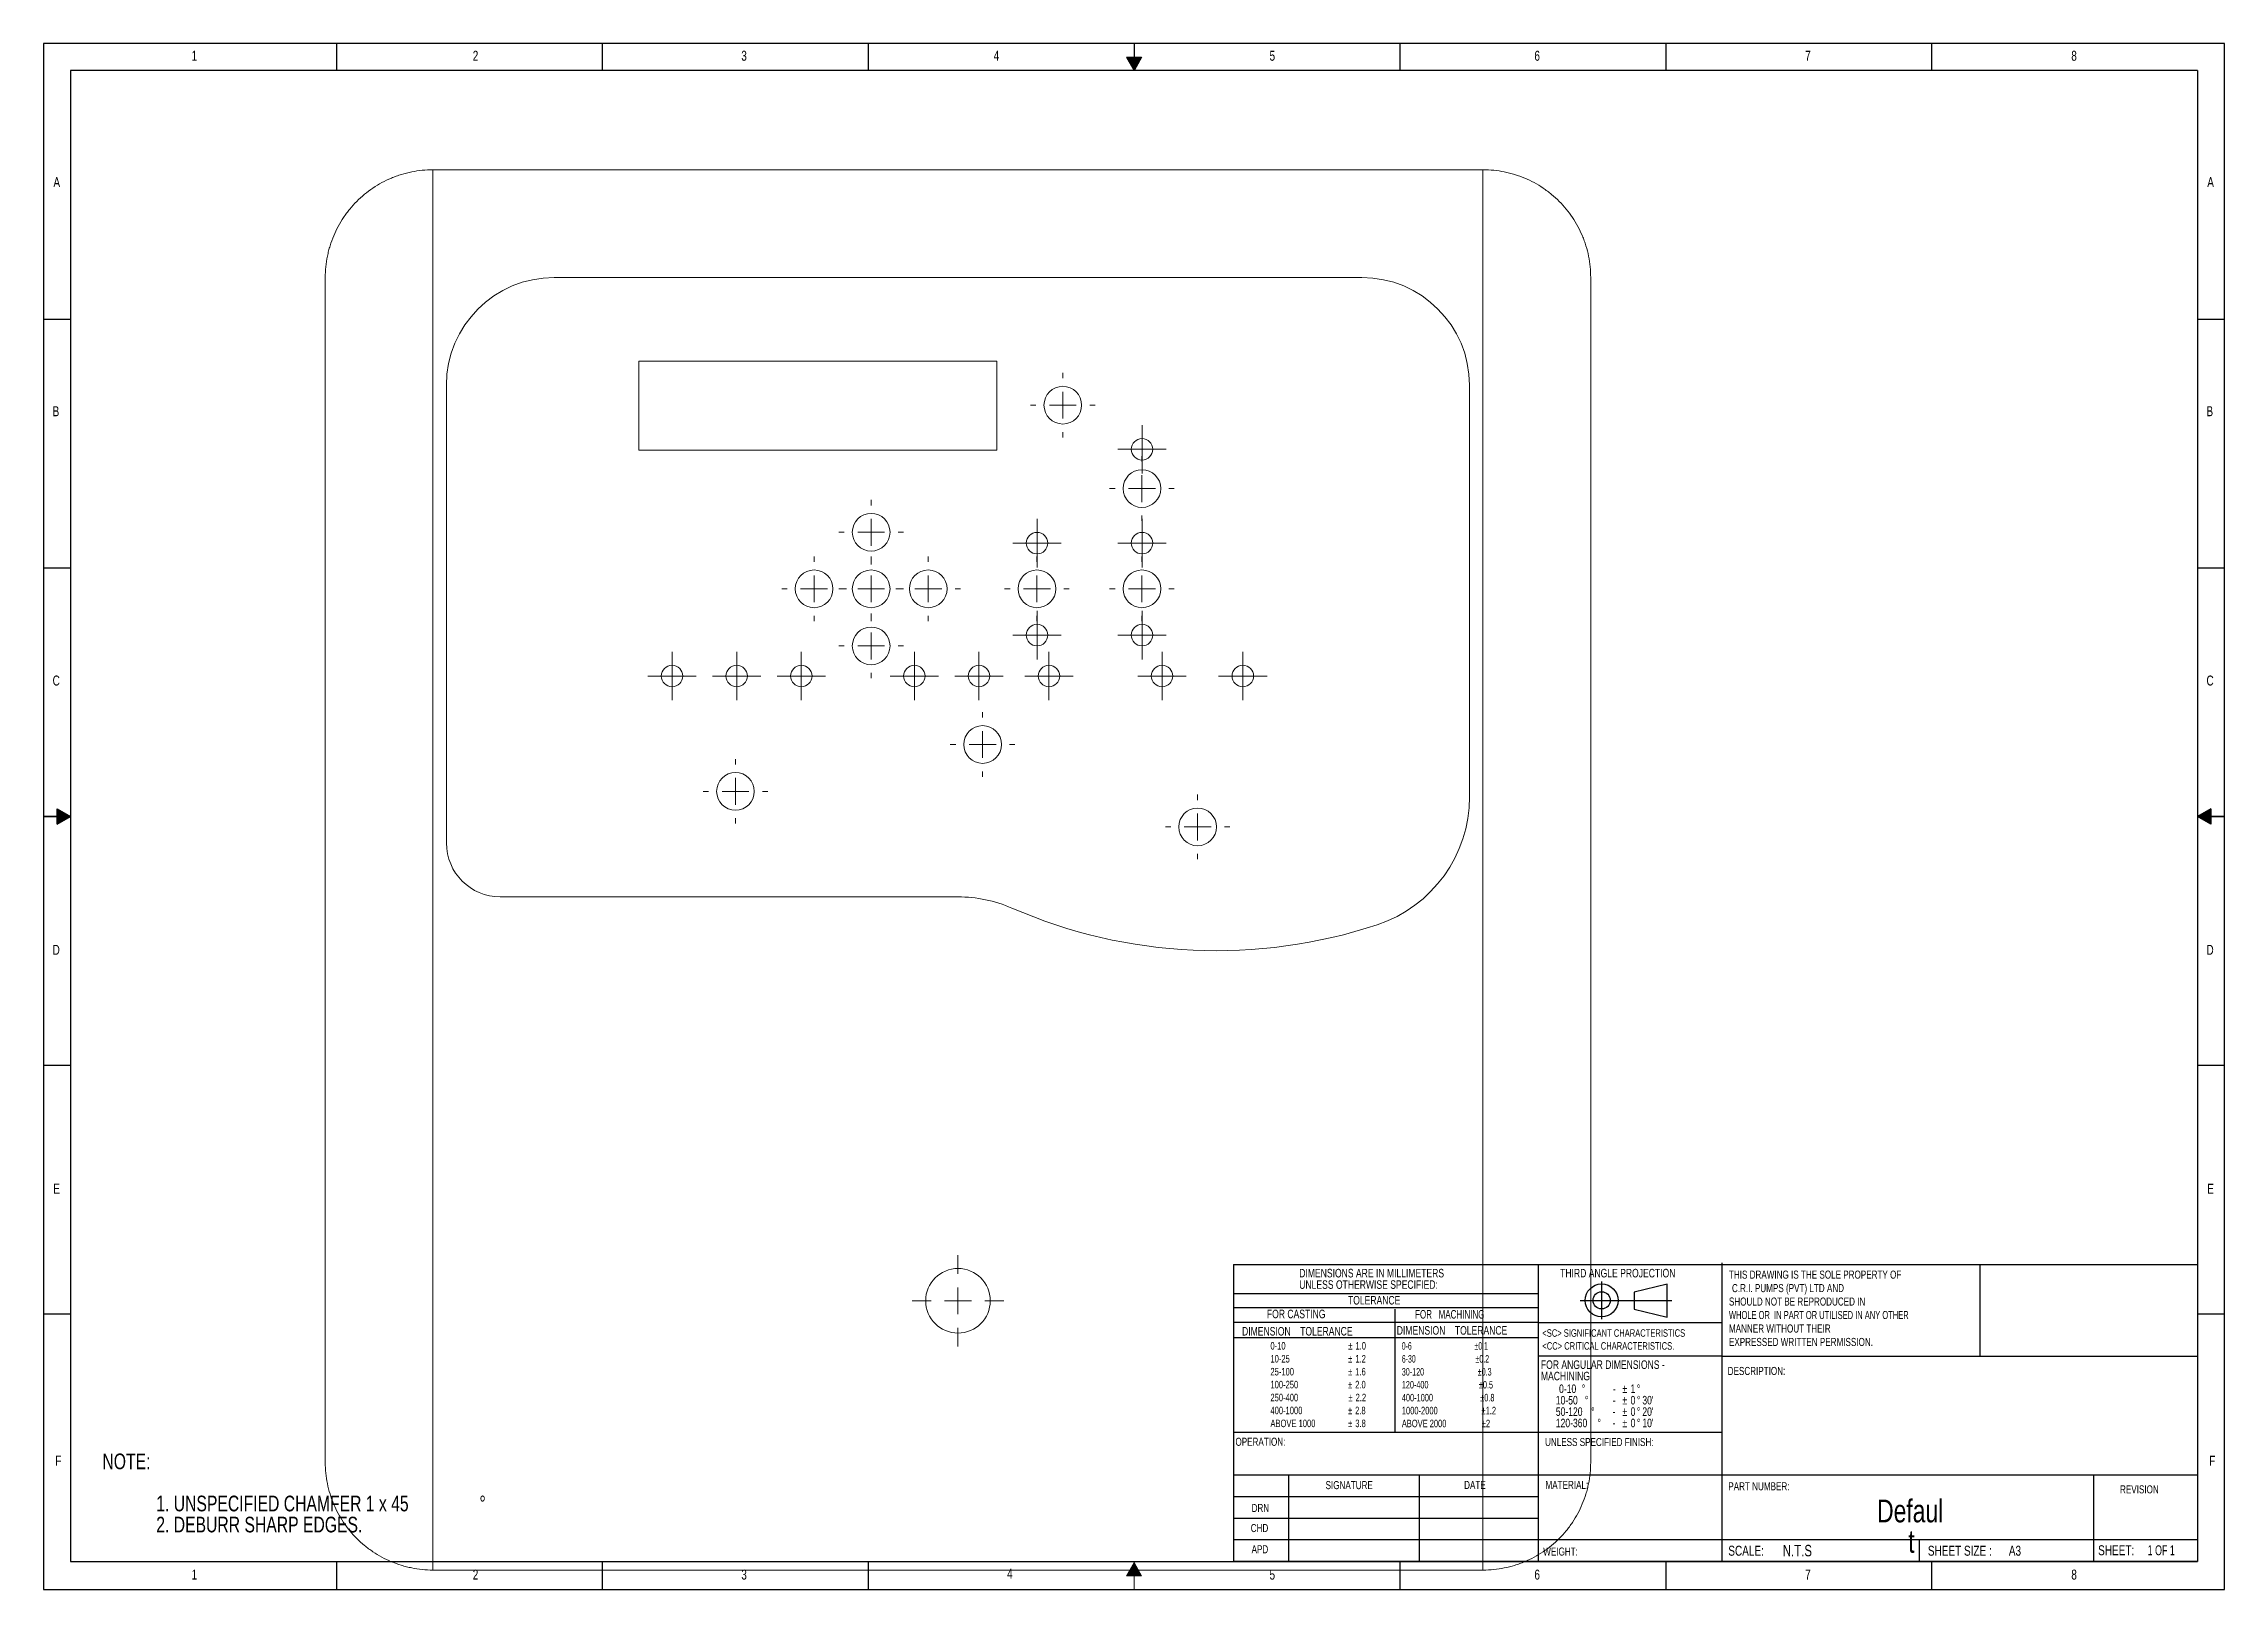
# Model space of a CAD drawing. Header units: millimetres. Extents: x 10 to 415, y 5 to 292.
import ezdxf

# ---------------------------------------------------------------- set-up
doc = ezdxf.new("R2010")
doc.units = ezdxf.units.MM
doc.layers.add('FORMAT', color=7, linetype='Continuous')
doc.styles.add('SLDTEXTSTYLE0', font='TXT', dxfattribs={"width": 0.75})
doc.styles.add('SLDTEXTSTYLE1', font='TXT', dxfattribs={"width": 0.666667})
doc.styles.add('SLDTEXTSTYLE10', font='TXT', dxfattribs={"width": 0.7})
doc.styles.add('SLDTEXTSTYLE2', font='TXT', dxfattribs={"width": 0.54375})
doc.styles.add('SLDTEXTSTYLE3', font='TXT', dxfattribs={"width": 0.551282})
doc.styles.add('SLDTEXTSTYLE4', font='TXT', dxfattribs={"width": 0.567568})
doc.styles.add('SLDTEXTSTYLE5', font='TXT', dxfattribs={"width": 0.576389})
doc.styles.add('SLDTEXTSTYLE6', font='TXT', dxfattribs={"width": 0.585714})
doc.styles.add('SLDTEXTSTYLE7', font='TXT', dxfattribs={"width": 0.595588})
doc.styles.add('SLDTEXTSTYLE8', font='TXT', dxfattribs={"width": 0.594828})
doc.styles.add('SLDTEXTSTYLE9', font='TXT', dxfattribs={"width": 0.696429})

# ---------------------------------------------------------------- blocks, each defined once
blk = doc.blocks.new('SW_NOTE_0')
at = {"layer": 'FORMAT', "color": 0, "char_height": 2.91, "attachment_point": 1, "style": 'SLDTEXTSTYLE0'}
for s, insert in [('NOTE:', (0, 3.75)), ('1. UNSPECIFIED CHAMFER 1 x 45', (10, -4.07)), ('%%d', (70.02, -4.07)), ('2. DEBURR SHARP EDGES.', (10, -7.98))]:
    blk.add_mtext(s, dxfattribs=dict(at, insert=insert))
blk = doc.blocks.new('CHAMFER')
at = {"layer": 'FORMAT', "color": 7}
blk.add_blockref('SW_NOTE_0', (0, 15.23), dxfattribs=at)
blk = doc.blocks.new('SW_NOTE_1')
at = {"layer": 'FORMAT', "color": 0, "attachment_point": 2, "style": 'SLDTEXTSTYLE0'}
for s, insert, char_height in [('Defaul', (8.6, 5.46), 4.233), ('t', (8.82, -0.19), 4.23)]:
    blk.add_mtext(s, dxfattribs=dict(at, insert=insert, char_height=char_height))
blk = doc.blocks.new('SW_NOTE_2')
at = {"layer": 'FORMAT', "color": 0, "char_height": 1.4, "attachment_point": 1, "style": 'SLDTEXTSTYLE0'}
for s, insert in [('<SC> SIGNIFICANT CHARACTERISTICS', (0, 1.8)), ('<CC> CRITICAL CHARACTERISTICS.', (0, -0.6))]:
    blk.add_mtext(s, dxfattribs=dict(at, insert=insert))
blk = doc.blocks.new('SW_NOTE_3')
at = {"layer": 'FORMAT', "color": 0, "char_height": 1.5875, "attachment_point": 1, "style": 'SLDTEXTSTYLE0'}
for s, insert in [('DIMENSIONS ARE IN MILLIMETERS', (0, 2.05)), ('UNLESS OTHERWISE SPECIFIED:', (0, -0.07))]:
    blk.add_mtext(s, dxfattribs=dict(at, insert=insert))
blk = doc.blocks.new('SW_NOTE_4')
at = {"layer": 'FORMAT', "color": 0, "char_height": 1.4, "attachment_point": 1}
for s, insert, style in [('0-6                                 ±0.1', (0, 1.8), 'SLDTEXTSTYLE2'), ('30-120                           ±0.3', (0, -3), 'SLDTEXTSTYLE4'), ('6-30                               ±0.2', (0, -0.6), 'SLDTEXTSTYLE3'), ('400-1000                       ±0.8', (0, -7.8), 'SLDTEXTSTYLE6'), ('120-400                         ±0.5', (0, -5.4), 'SLDTEXTSTYLE5'), ('1000-2000                     ±1.2', (0, -10.2), 'SLDTEXTSTYLE7'), ('ABOVE 2000                 ±2', (0, -12.6), 'SLDTEXTSTYLE8')]:
    blk.add_mtext(s, dxfattribs=dict(at, insert=insert, style=style))
blk = doc.blocks.new('SW_NOTE_5')
at = {"layer": 'FORMAT', "color": 0, "char_height": 1.4, "attachment_point": 1, "style": 'SLDTEXTSTYLE0'}
for s, insert in [('0-10', (0, 1.8)), ('%%p', (14.45, 1.8)), ('1.0', (15.79, 1.8)), ('25-100', (0, -3)), ('10-25', (0, -0.6)), ('%%p', (14.42, -3)), ('%%p', (14.43, -0.6)), ('1.6', (15.75, -3)), ('1.2', (15.77, -0.6)), ('250-400', (0, -7.8)), ('100-250', (0, -5.4)), ('%%p', (14.4, -5.4)), ('%%p', (14.48, -7.8)), ('2.0', (15.74, -5.4)), ('2.2', (15.81, -7.8)), ('400-1000', (0, -10.2)), ('%%p', (14.4, -10.2)), ('2.8', (15.73, -10.2)), ('ABOVE 1000', (0, -12.6)), ('%%p', (14.42, -12.6)), ('3.8', (15.75, -12.6))]:
    blk.add_mtext(s, dxfattribs=dict(at, insert=insert))
blk = doc.blocks.new('SW_NOTE_6')
at = {"layer": 'FORMAT', "color": 0, "char_height": 1.5, "attachment_point": 1}
for s, insert, style in [('THIS DRAWING IS THE SOLE PROPERTY OF', (0, 1.93), 'SLDTEXTSTYLE0'), ('SHOULD NOT BE REPRODUCED IN', (0, -3.07), 'SLDTEXTSTYLE0'), ('C.R.I. PUMPS (PVT) LTD AND', (0.56, -0.57), 'SLDTEXTSTYLE0'), ('WHOLE OR  IN PART OR UTILISED IN ANY OTHER', (0, -5.57), 'SLDTEXTSTYLE9'), ('MANNER WITHOUT THEIR', (0, -8.07), 'SLDTEXTSTYLE0'), ('EXPRESSED WRITTEN PERMISSION.', (0, -10.57), 'SLDTEXTSTYLE0')]:
    blk.add_mtext(s, dxfattribs=dict(at, insert=insert, style=style))
blk = doc.blocks.new('SW_NOTE_7')
at = {"layer": 'FORMAT', "color": 0, "attachment_point": 1, "style": 'SLDTEXTSTYLE0'}
for s, insert, char_height in [('0-10', (0.6, 2.05), 1.587), ('%%d', (4.81, 2.05), 1.587), ('-', (10.58, 2.05), 1.59), ('%%p', (12.37, 2.05), 1.587), ('1', (13.88, 2.05), 1.59), ('%%d', (15.05, 2.05), 1.587), ('50-120', (0, -2.19), 1.587), ('10-50', (0, -0.07), 1.587), ('%%d', (5.39, -0.07), 1.587), ('%%d', (6.57, -2.19), 1.587), ('-', (10.55, -2.19), 1.59), ('-', (10.57, -0.07), 1.59), ('%%p', (12.37, -0.07), 1.587), ('%%p', (12.37, -2.19), 1.587), ('0', (13.88, -0.07), 1.59), ('0', (13.89, -2.19), 1.59), ('%%d', (15.06, -0.07), 1.587), ('%%d', (15.06, -2.19), 1.587), ("30'", (16.07, -0.07), 1.587), ("20'", (16.07, -2.19), 1.587), ('120-360', (0, -4.3), 1.587), ('%%d', (7.74, -4.3), 1.587), ('-', (10.54, -4.3), 1.59), ('%%p', (12.38, -4.3), 1.587), ('0', (13.89, -4.3), 1.59), ('%%d', (15.06, -4.3), 1.587), ("10'", (16.07, -4.3), 1.587)]:
    blk.add_mtext(s, dxfattribs=dict(at, insert=insert, char_height=char_height))
blk = doc.blocks.new('SW_NOTE_8')
at = {"layer": 'FORMAT', "color": 0, "attachment_point": 1, "style": 'SLDTEXTSTYLE0'}
for s, insert, char_height in [('FOR ANGULAR DIMENSIONS -', (0, 2.05), 1.5875), ('MACHINING', (0, -0.07), 1.587)]:
    blk.add_mtext(s, dxfattribs=dict(at, insert=insert, char_height=char_height))
blk = doc.blocks.new('SW_CENTERMARKSYMBOL_0')
at = {"color": 0, "linetype": 'Continuous', "lineweight": 0}
for p, q in [((0, 5), (0, 6)), ((-5, 0), (-6, 0)), ((0, 0), (-2.5, 0)), ((0, 0), (0, 2.5)), ((0, 0), (0, -2.5)), ((0, 0), (2.5, 0)), ((5, 0), (6, 0)), ((0, -5), (0, -6))]:
    blk.add_line(p, q, dxfattribs=at)
blk = doc.blocks.new('SW_CENTERMARKSYMBOL_1')
at = {"color": 0, "linetype": 'Continuous', "lineweight": 0}
for p, q in [((0, 5), (0, 6)), ((-5, 0), (-6, 0)), ((0, 0), (-2.5, 0)), ((0, 0), (0, 2.5)), ((0, 0), (0, -2.5)), ((0, 0), (2.5, 0)), ((5, 0), (6, 0)), ((0, -5), (0, -6))]:
    blk.add_line(p, q, dxfattribs=at)
blk = doc.blocks.new('SW_CENTERMARKSYMBOL_2')
at = {"color": 0, "linetype": 'Continuous', "lineweight": 0}
for p, q in [((0, 5), (0, 6)), ((-5, 0), (-6, 0)), ((0, 0), (-2.5, 0)), ((0, 0), (0, 2.5)), ((0, 0), (0, -2.5)), ((0, 0), (2.5, 0)), ((5, 0), (6, 0)), ((0, -5), (0, -6))]:
    blk.add_line(p, q, dxfattribs=at)
blk = doc.blocks.new('SW_CENTERMARKSYMBOL_3')
at = {"color": 0, "linetype": 'Continuous', "lineweight": 0}
for p, q in [((0, 5), (0, 6)), ((-5, 0), (-6, 0)), ((0, 0), (-2.5, 0)), ((0, 0), (0, 2.5)), ((0, 0), (0, -2.5)), ((0, 0), (2.5, 0)), ((5, 0), (6, 0)), ((0, -5), (0, -6))]:
    blk.add_line(p, q, dxfattribs=at)
blk = doc.blocks.new('SW_CENTERMARKSYMBOL_4')
at = {"color": 0, "linetype": 'Continuous', "lineweight": 0}
for p, q in [((0, 5), (0, 6)), ((-5, 0), (-6, 0)), ((0, 0), (-2.5, 0)), ((0, 0), (0, 2.5)), ((0, 0), (0, -2.5)), ((0, 0), (2.5, 0)), ((5, 0), (6, 0)), ((0, -5), (0, -6))]:
    blk.add_line(p, q, dxfattribs=at)
blk = doc.blocks.new('SW_CENTERMARKSYMBOL_5')
at = {"color": 0, "linetype": 'Continuous', "lineweight": 0}
for p, q in [((0, 5), (0, 6)), ((-5, 0), (-6, 0)), ((0, 0), (-2.5, 0)), ((0, 0), (0, 2.5)), ((0, 0), (0, -2.5)), ((0, 0), (2.5, 0)), ((5, 0), (6, 0)), ((0, -5), (0, -6))]:
    blk.add_line(p, q, dxfattribs=at)
blk = doc.blocks.new('SW_CENTERMARKSYMBOL_6')
at = {"color": 0, "linetype": 'Continuous', "lineweight": 0}
for p, q in [((0, 5), (0, 6)), ((-5, 0), (-6, 0)), ((0, 0), (-2.5, 0)), ((0, 0), (0, 2.5)), ((0, 0), (0, -2.5)), ((0, 0), (2.5, 0)), ((5, 0), (6, 0)), ((0, -5), (0, -6))]:
    blk.add_line(p, q, dxfattribs=at)
blk = doc.blocks.new('SW_CENTERMARKSYMBOL_7')
at = {"color": 0, "linetype": 'Continuous', "lineweight": 0}
for p, q in [((0, 5), (0, 6)), ((-5, 0), (-6, 0)), ((0, 0), (-2.5, 0)), ((0, 0), (0, 2.5)), ((0, 0), (0, -2.5)), ((0, 0), (2.5, 0)), ((5, 0), (6, 0)), ((0, -5), (0, -6))]:
    blk.add_line(p, q, dxfattribs=at)
blk = doc.blocks.new('SW_CENTERMARKSYMBOL_8')
at = {"color": 0, "linetype": 'Continuous', "lineweight": 0}
for p, q in [((0, 5), (0, 6)), ((-5, 0), (-6, 0)), ((0, 0), (-2.5, 0)), ((0, 0), (0, 2.5)), ((0, 0), (0, -2.5)), ((0, 0), (2.5, 0)), ((5, 0), (6, 0)), ((0, -5), (0, -6))]:
    blk.add_line(p, q, dxfattribs=at)
blk = doc.blocks.new('SW_CENTERMARKSYMBOL_9')
at = {"color": 0, "linetype": 'Continuous', "lineweight": 0}
for p, q in [((0, 5), (0, 6)), ((-5, 0), (-6, 0)), ((0, 0), (-2.5, 0)), ((0, 0), (0, 2.5)), ((0, 0), (0, -2.5)), ((0, 0), (2.5, 0)), ((5, 0), (6, 0)), ((0, -5), (0, -6))]:
    blk.add_line(p, q, dxfattribs=at)
blk = doc.blocks.new('SW_CENTERMARKSYMBOL_10')
at = {"color": 0, "linetype": 'Continuous', "lineweight": 0}
for p, q in [((0, 5), (0, 6)), ((-5, 0), (-6, 0)), ((0, 0), (-2.5, 0)), ((0, 0), (0, 2.5)), ((0, 0), (0, -2.5)), ((0, 0), (2.5, 0)), ((5, 0), (6, 0)), ((0, -5), (0, -6))]:
    blk.add_line(p, q, dxfattribs=at)
blk = doc.blocks.new('SW_CENTERMARKSYMBOL_11')
at = {"color": 0, "linetype": 'Continuous', "lineweight": 0}
for p, q in [((0, 5), (0, 6)), ((-5, 0), (-6, 0)), ((0, 0), (-2.5, 0)), ((0, 0), (0, 2.5)), ((0, 0), (0, -2.5)), ((0, 0), (2.5, 0)), ((5, 0), (6, 0)), ((0, -5), (0, -6))]:
    blk.add_line(p, q, dxfattribs=at)
blk = doc.blocks.new('SW_CENTERMARKSYMBOL_12')
at = {"color": 0, "linetype": 'Continuous', "lineweight": 0}
for p, q in [((0, 2.5), (0, 4.5)), ((-2.5, 0), (-4.5, 0)), ((0, 0), (-2.5, 0)), ((0, 0), (0, 2.5)), ((0, 0), (0, -2.5)), ((0, 0), (2.5, 0)), ((2.5, 0), (4.5, 0)), ((0, -2.5), (0, -4.5))]:
    blk.add_line(p, q, dxfattribs=at)
blk = doc.blocks.new('SW_CENTERMARKSYMBOL_13')
at = {"color": 0, "linetype": 'Continuous', "lineweight": 0}
for p, q in [((0, 2.5), (0, 4.5)), ((-2.5, 0), (-4.5, 0)), ((0, 0), (-2.5, 0)), ((0, 0), (0, 2.5)), ((0, 0), (0, -2.5)), ((0, 0), (2.5, 0)), ((2.5, 0), (4.5, 0)), ((0, -2.5), (0, -4.5))]:
    blk.add_line(p, q, dxfattribs=at)
blk = doc.blocks.new('SW_CENTERMARKSYMBOL_14')
at = {"color": 0, "linetype": 'Continuous', "lineweight": 0}
for p, q in [((0, 2.5), (0, 4.5)), ((-2.5, 0), (-4.5, 0)), ((0, 0), (-2.5, 0)), ((0, 0), (0, 2.5)), ((0, 0), (0, -2.5)), ((0, 0), (2.5, 0)), ((2.5, 0), (4.5, 0)), ((0, -2.5), (0, -4.5))]:
    blk.add_line(p, q, dxfattribs=at)
blk = doc.blocks.new('SW_CENTERMARKSYMBOL_15')
at = {"color": 0, "linetype": 'Continuous', "lineweight": 0}
for p, q in [((0, 2.5), (0, 4.5)), ((-2.5, 0), (-4.5, 0)), ((0, 0), (-2.5, 0)), ((0, 0), (0, 2.5)), ((0, 0), (0, -2.5)), ((0, 0), (2.5, 0)), ((2.5, 0), (4.5, 0)), ((0, -2.5), (0, -4.5))]:
    blk.add_line(p, q, dxfattribs=at)
blk = doc.blocks.new('SW_CENTERMARKSYMBOL_16')
at = {"color": 0, "linetype": 'Continuous', "lineweight": 0}
for p, q in [((0, 2.5), (0, 4.5)), ((-2.5, 0), (-4.5, 0)), ((0, 0), (-2.5, 0)), ((0, 0), (0, 2.5)), ((0, 0), (0, -2.5)), ((0, 0), (2.5, 0)), ((2.5, 0), (4.5, 0)), ((0, -2.5), (0, -4.5))]:
    blk.add_line(p, q, dxfattribs=at)
blk = doc.blocks.new('SW_CENTERMARKSYMBOL_17')
at = {"color": 0, "linetype": 'Continuous', "lineweight": 0}
for p, q in [((0, 2.5), (0, 4.5)), ((-2.5, 0), (-4.5, 0)), ((0, 0), (-2.5, 0)), ((0, 0), (0, 2.5)), ((0, 0), (0, -2.5)), ((0, 0), (2.5, 0)), ((2.5, 0), (4.5, 0)), ((0, -2.5), (0, -4.5))]:
    blk.add_line(p, q, dxfattribs=at)
blk = doc.blocks.new('SW_CENTERMARKSYMBOL_18')
at = {"color": 0, "linetype": 'Continuous', "lineweight": 0}
for p, q in [((0, 2.5), (0, 4.5)), ((-2.5, 0), (-4.5, 0)), ((0, 0), (-2.5, 0)), ((0, 0), (0, 2.5)), ((0, 0), (0, -2.5)), ((0, 0), (2.5, 0)), ((2.5, 0), (4.5, 0)), ((0, -2.5), (0, -4.5))]:
    blk.add_line(p, q, dxfattribs=at)
blk = doc.blocks.new('SW_CENTERMARKSYMBOL_19')
at = {"color": 0, "linetype": 'Continuous', "lineweight": 0}
for p, q in [((0, 2.5), (0, 4.5)), ((-2.5, 0), (-4.5, 0)), ((0, 0), (-2.5, 0)), ((0, 0), (0, 2.5)), ((0, 0), (0, -2.5)), ((0, 0), (2.5, 0)), ((2.5, 0), (4.5, 0)), ((0, -2.5), (0, -4.5))]:
    blk.add_line(p, q, dxfattribs=at)
blk = doc.blocks.new('SW_CENTERMARKSYMBOL_20')
at = {"color": 0, "linetype": 'Continuous', "lineweight": 0}
for p, q in [((0, 2.5), (0, 4.5)), ((-2.5, 0), (-4.5, 0)), ((0, 0), (-2.5, 0)), ((0, 0), (0, 2.5)), ((0, 0), (0, -2.5)), ((0, 0), (2.5, 0)), ((2.5, 0), (4.5, 0)), ((0, -2.5), (0, -4.5))]:
    blk.add_line(p, q, dxfattribs=at)
blk = doc.blocks.new('SW_CENTERMARKSYMBOL_21')
at = {"color": 0, "linetype": 'Continuous', "lineweight": 0}
for p, q in [((0, 2.5), (0, 4.5)), ((-2.5, 0), (-4.5, 0)), ((0, 0), (-2.5, 0)), ((0, 0), (0, 2.5)), ((0, 0), (0, -2.5)), ((0, 0), (2.5, 0)), ((2.5, 0), (4.5, 0)), ((0, -2.5), (0, -4.5))]:
    blk.add_line(p, q, dxfattribs=at)
blk = doc.blocks.new('SW_CENTERMARKSYMBOL_22')
at = {"color": 0, "linetype": 'Continuous', "lineweight": 0}
for p, q in [((0, 2.5), (0, 4.5)), ((-2.5, 0), (-4.5, 0)), ((0, 0), (-2.5, 0)), ((0, 0), (0, 2.5)), ((0, 0), (0, -2.5)), ((0, 0), (2.5, 0)), ((2.5, 0), (4.5, 0)), ((0, -2.5), (0, -4.5))]:
    blk.add_line(p, q, dxfattribs=at)
blk = doc.blocks.new('SW_CENTERMARKSYMBOL_23')
at = {"color": 0, "linetype": 'Continuous', "lineweight": 0}
for p, q in [((0, 2.5), (0, 4.5)), ((-2.5, 0), (-4.5, 0)), ((0, 0), (-2.5, 0)), ((0, 0), (0, 2.5)), ((0, 0), (0, -2.5)), ((0, 0), (2.5, 0)), ((2.5, 0), (4.5, 0)), ((0, -2.5), (0, -4.5))]:
    blk.add_line(p, q, dxfattribs=at)
blk = doc.blocks.new('SW_CENTERMARKSYMBOL_24')
at = {"color": 0, "linetype": 'Continuous', "lineweight": 0}
for p, q in [((0, 2.5), (0, 4.5)), ((-2.5, 0), (-4.5, 0)), ((0, 0), (-2.5, 0)), ((0, 0), (0, 2.5)), ((0, 0), (0, -2.5)), ((0, 0), (2.5, 0)), ((2.5, 0), (4.5, 0)), ((0, -2.5), (0, -4.5))]:
    blk.add_line(p, q, dxfattribs=at)
blk = doc.blocks.new('SW_CENTERMARKSYMBOL_25')
at = {"color": 0, "linetype": 'Continuous', "lineweight": 0}
for p, q in [((0, 5), (0, 8.5)), ((-5, 0), (-8.5, 0)), ((0, 0), (-2.5, 0)), ((0, 0), (0, 2.5)), ((0, 0), (0, -2.5)), ((0, 0), (2.5, 0)), ((5, 0), (8.5, 0)), ((0, -5), (0, -8.5))]:
    blk.add_line(p, q, dxfattribs=at)

msp = doc.modelspace()

# ---------------------------------------------------------------- hatches: boundary and pattern name
at = {"layer": 'FORMAT'}
for points in [[(212.5, 289.51), (211.1, 289.51), (212.5, 287)], [(212.5, 287), (213.9, 289.51), (212.5, 289.51)], [(12.49, 149.9), (12.49, 148.5), (15, 148.5)], [(412.51, 148.5), (412.51, 149.9), (410, 148.5)], [(12.49, 148.5), (12.49, 147.1), (15, 148.5)], [(412.51, 147.1), (412.51, 148.5), (410, 148.5)], [(212.5, 10), (211.1, 7.49), (212.5, 7.49)], [(212.5, 10), (212.5, 7.49), (213.9, 7.49)]]:
    msp.add_hatch(color=256, dxfattribs=at).paths.add_polyline_path(points, flags=0)

# ---------------------------------------------------------------- linework, layer by layer
at = {"color": 7, "linetype": 'Continuous', "lineweight": 15}
for p, q in [((82.31, 8.58), (82.31, 268.58)), ((82.31, 268.58), (277.31, 268.58)), ((277.31, 8.58), (277.31, 268.58)), ((62.31, 28.58), (62.31, 248.58)), ((254.81, 248.58), (104.81, 248.58)), ((297.31, 28.58), (297.31, 248.58)), ((120.51, 216.54), (120.51, 233.04)), ((120.51, 233.04), (187.01, 233.04)), ((187.01, 233.04), (187.01, 216.54)), ((84.81, 228.58), (84.81, 143.58)), ((274.81, 152.13), (274.81, 228.58)), ((187.01, 216.54), (120.51, 216.54)), ((94.81, 133.58), (179.81, 133.58)), ((277.31, 8.58), (82.31, 8.58))]:
    msp.add_line(p, q, dxfattribs=at)
for centre, radius in [((199.28, 224.87), 3.5), ((213.99, 216.68), 2), ((213.98, 209.39), 3.5), ((163.69, 201.27), 3.5), ((194.49, 199.26), 2), ((213.99, 199.26), 2), ((153.09, 190.77), 3.5), ((163.69, 190.77), 3.5), ((174.29, 190.77), 3.5), ((194.48, 190.77), 3.5), ((213.98, 190.77), 3.5), ((163.69, 180.17), 3.5), ((194.49, 182.18), 2), ((213.99, 182.18), 2), ((126.71, 174.58), 2), ((138.71, 174.58), 2), ((150.71, 174.58), 2), ((171.71, 174.58), 2), ((183.71, 174.58), 2), ((196.71, 174.58), 2), ((217.71, 174.58), 2), ((232.71, 174.58), 2), ((184.39, 161.87), 3.5), ((138.49, 153.17), 3.5), ((224.32, 146.56), 3.5), ((179.81, 58.58), 6)]:
    msp.add_circle(centre, radius, dxfattribs=at)
for centre, radius, start, end in [((104.81, 228.58), 20, 90, 180), ((254.81, 228.58), 20, 0, 90), ((249.81, 152.13), 25, 288.3405, 0), ((94.81, 143.58), 10, 180, 270), ((179.81, 108.58), 25, 66.4356, 90), ((227.79, 218.58), 95, 246.4356, 288.3405)]:
    msp.add_arc(centre, radius, start, end, dxfattribs=at)
for points in [[(82.31, 268.58), (80.97, 268.58), (79.66, 268.45), (77.72, 268.06), (77.08, 267.9), (76.13, 267.61), (75.81, 267.5), (75.19, 267.28), (74.89, 267.16), (73.38, 266.52), (72.24, 265.91), (70.62, 264.82), (70.09, 264.43), (69.09, 263.61), (68.62, 263.17), (67.71, 262.26), (67.28, 261.79), (66.66, 261.04), (66.46, 260.79), (66.08, 260.27), (65.89, 260), (64.98, 258.65), (64.37, 257.51), (63.62, 255.72), (63.4, 255.1), (63.1, 254.16), (63.01, 253.84), (62.85, 253.19), (62.78, 252.87), (62.45, 251.25), (62.31, 249.93), (62.31, 248.58)], [(297.31, 248.58), (297.31, 249.93), (297.18, 251.24), (296.79, 253.18), (296.63, 253.82), (296.34, 254.77), (296.23, 255.08), (296.01, 255.7), (295.89, 256.01), (295.26, 257.51), (294.65, 258.65), (293.56, 260.27), (293.17, 260.79), (292.35, 261.79), (291.92, 262.26), (291.01, 263.17), (290.54, 263.61), (289.79, 264.22), (289.53, 264.42), (289.01, 264.81), (288.75, 265), (287.4, 265.91), (286.26, 266.52), (284.45, 267.28), (283.84, 267.5), (282.89, 267.79), (282.57, 267.89), (281.93, 268.05), (281.6, 268.12), (279.98, 268.45), (278.66, 268.58), (277.31, 268.58)], [(62.31, 28.58), (62.31, 27.24), (62.45, 25.93), (62.84, 23.99), (63, 23.35), (63.29, 22.4), (63.4, 22.09), (63.62, 21.47), (63.74, 21.16), (64.37, 19.66), (64.98, 18.52), (66.07, 16.9), (66.46, 16.38), (67.28, 15.38), (67.71, 14.91), (68.62, 14), (69.09, 13.56), (69.84, 12.95), (70.1, 12.75), (70.62, 12.36), (70.88, 12.17), (72.23, 11.26), (73.37, 10.65), (75.17, 9.89), (75.79, 9.67), (76.74, 9.38), (77.06, 9.28), (77.7, 9.12), (78.03, 9.05), (79.65, 8.72), (80.97, 8.58), (82.31, 8.58)], [(277.31, 8.58), (278.66, 8.58), (279.97, 8.72), (281.91, 9.11), (282.55, 9.27), (283.5, 9.56), (283.82, 9.67), (284.44, 9.89), (284.74, 10.01), (286.25, 10.65), (287.39, 11.26), (289.01, 12.35), (289.54, 12.74), (290.54, 13.56), (291.01, 14), (291.92, 14.91), (292.35, 15.38), (292.97, 16.13), (293.16, 16.38), (293.55, 16.9), (293.74, 17.17), (294.65, 18.52), (295.26, 19.66), (296.01, 21.45), (296.23, 22.07), (296.53, 23.01), (296.62, 23.33), (296.78, 23.98), (296.85, 24.3), (297.18, 25.92), (297.31, 27.24), (297.31, 28.58)]]:
    msp.add_open_spline(points, degree=3, knots=[0, 0, 0, 0, 0.125, 0.125, 0.1875, 0.1875, 0.21875, 0.21875, 0.25, 0.25, 0.375, 0.375, 0.4375, 0.4375, 0.5, 0.5, 0.5625, 0.5625, 0.59375, 0.59375, 0.625, 0.625, 0.75, 0.75, 0.8125, 0.8125, 0.84375, 0.84375, 0.875, 0.875, 1, 1, 1, 1], dxfattribs=at)
at = {"layer": 'FORMAT'}
for p, q in [((415, 292), (10, 292)), ((10, 292), (10, 5)), ((64.38, 292), (64.38, 287)), ((113.75, 292), (113.75, 287)), ((163.12, 292), (163.12, 287)), ((212.5, 292), (212.5, 287)), ((212.5, 292), (212.5, 287)), ((212.5, 292), (212.5, 287)), ((261.88, 292), (261.88, 287)), ((311.25, 292), (311.25, 287)), ((360.62, 292), (360.62, 287)), ((415, 5), (415, 292)), ((211.1, 289.51), (213.9, 289.51)), ((211.1, 289.51), (212.5, 287)), ((213.9, 289.51), (212.5, 287)), ((410, 287), (15, 287)), ((15, 287), (15, 10.19)), ((410, 287), (410, 10.19)), ((10, 240.83), (15, 240.83)), ((410, 240.83), (415, 240.83)), ((10, 194.67), (15, 194.67)), ((410, 194.67), (415, 194.67)), ((12.49, 149.9), (15, 148.5)), ((12.49, 147.1), (12.49, 149.9)), ((412.51, 149.9), (410, 148.5)), ((412.51, 149.9), (412.51, 147.1)), ((10, 148.5), (15, 148.5)), ((10, 148.5), (15, 148.5)), ((10, 148.5), (15, 148.5)), ((15, 148.5), (10, 148.5)), ((10, 148.5), (15, 148.5)), ((12.49, 147.1), (15, 148.5)), ((412.51, 147.1), (410, 148.5)), ((415, 148.5), (410, 148.5)), ((415, 148.5), (410, 148.5)), ((410, 148.5), (415, 148.5)), ((410, 148.5), (415, 148.5)), ((10, 102.33), (15, 102.33)), ((410, 102.33), (415, 102.33)), ((230.99, 65.31), (287.56, 65.31)), ((230.99, 65.31), (230.99, 10.19)), ((287.56, 65.31), (287.56, 10.18)), ((321.69, 65.63), (321.69, 10.38)), ((369.58, 65.31), (369.58, 48.27)), ((410, 65.31), (410, 10.19)), ((299.35, 62.17), (299.35, 55.14)), ((311.49, 61.68), (305.37, 60.21)), ((311.49, 55.56), (311.49, 61.68)), ((230.99, 59.92), (287.56, 59.92)), ((287.56, 57.3), (230.99, 57.3)), ((260.97, 57.02), (260.97, 34.18)), ((295.33, 58.66), (312.41, 58.66)), ((302.29, 57.8), (302.29, 57.8)), ((305.37, 60.21), (305.37, 57.03)), ((305.37, 57.03), (311.49, 55.56)), ((10, 56.17), (15, 56.17)), ((287.56, 54.54), (230.99, 54.54)), ((287.56, 54.54), (321.69, 54.54)), ((410, 56.17), (415, 56.17)), ((287.56, 51.71), (230.99, 51.71)), ((321.68, 48.27), (287.56, 48.27)), ((321.68, 48.27), (410, 48.27)), ((230.99, 34.18), (321.69, 34.18)), ((321.69, 26.18), (230.99, 26.18)), ((410, 26.18), (230.99, 26.18)), ((241.21, 26.18), (241.21, 10.18)), ((265.55, 10.18), (265.55, 26.18)), ((390.68, 26.18), (390.68, 10.18)), ((287.56, 22.18), (230.99, 22.18)), ((287.56, 18.18), (230.99, 18.18)), ((321.69, 14.18), (230.99, 14.18)), ((410, 14.18), (321.69, 14.18)), ((358.32, 14.16), (358.32, 10.18)), ((15, 10.19), (410, 10.19)), ((64.38, 10), (64.38, 5)), ((113.75, 10), (113.75, 5)), ((163.12, 10.19), (163.12, 5)), ((410, 10.19), (230.99, 10.19)), ((261.88, 10.19), (261.88, 5)), ((311.25, 10.19), (311.25, 5)), ((360.62, 10.19), (360.62, 5)), ((10, 5), (415, 5))]:
    msp.add_line(p, q, dxfattribs=at)
at = {"layer": 'FORMAT', "color": 7}
msp.add_line((287.56, 65.31), (410, 65.31), dxfattribs=at)
at = {"layer": 'FORMAT', "color": 7, "linetype": 'Continuous', "lineweight": 0}
for p, q in [((211.1, 7.49), (212.5, 10)), ((212.5, 5), (212.5, 10)), ((212.5, 5), (212.5, 10)), ((213.9, 7.49), (212.5, 10)), ((212.5, 5), (212.5, 10)), ((211.1, 7.49), (213.9, 7.49))]:
    msp.add_line(p, q, dxfattribs=at)
at = {"layer": 'FORMAT'}
for radius in [3.06, 1.59]:
    msp.add_circle((299.35, 58.66), radius, dxfattribs=at)

# ---------------------------------------------------------------- block references
at = {"color": 7, "linetype": 'Continuous', "lineweight": 0}
for name, p in [('SW_CENTERMARKSYMBOL_11', (199.28, 224.87)), ('SW_CENTERMARKSYMBOL_24', (213.99, 216.68)), ('SW_CENTERMARKSYMBOL_10', (213.98, 209.39)), ('SW_CENTERMARKSYMBOL_4', (163.69, 201.27)), ('SW_CENTERMARKSYMBOL_21', (194.49, 199.26)), ('SW_CENTERMARKSYMBOL_23', (213.99, 199.26)), ('SW_CENTERMARKSYMBOL_6', (153.09, 190.77)), ('SW_CENTERMARKSYMBOL_3', (163.69, 190.77)), ('SW_CENTERMARKSYMBOL_5', (174.29, 190.77)), ('SW_CENTERMARKSYMBOL_8', (194.48, 190.77)), ('SW_CENTERMARKSYMBOL_9', (213.98, 190.77)), ('SW_CENTERMARKSYMBOL_22', (194.49, 182.18)), ('SW_CENTERMARKSYMBOL_20', (213.99, 182.18)), ('SW_CENTERMARKSYMBOL_7', (163.69, 180.17)), ('SW_CENTERMARKSYMBOL_12', (126.71, 174.58)), ('SW_CENTERMARKSYMBOL_13', (138.71, 174.58)), ('SW_CENTERMARKSYMBOL_14', (150.71, 174.58)), ('SW_CENTERMARKSYMBOL_15', (171.71, 174.58)), ('SW_CENTERMARKSYMBOL_16', (183.71, 174.58)), ('SW_CENTERMARKSYMBOL_17', (196.71, 174.58)), ('SW_CENTERMARKSYMBOL_18', (217.71, 174.58)), ('SW_CENTERMARKSYMBOL_19', (232.71, 174.58)), ('SW_CENTERMARKSYMBOL_1', (184.39, 161.87)), ('SW_CENTERMARKSYMBOL_0', (138.49, 153.17)), ('SW_CENTERMARKSYMBOL_2', (224.32, 146.56)), ('SW_CENTERMARKSYMBOL_25', (179.81, 58.58))]:
    msp.add_blockref(name, p, dxfattribs=at)
at = {"color": 7, "linetype": 'Continuous'}
msp.add_blockref('CHAMFER', (20.92, 11.24), dxfattribs=at)
at = {"layer": 'FORMAT'}
for name, p in [('SW_NOTE_3', (243.19, 62.46)), ('SW_NOTE_6', (322.99, 62.26)), ('SW_NOTE_2', (288.34, 51.5)), ('SW_NOTE_5', (237.84, 49.12)), ('SW_NOTE_4', (262.24, 49.1)), ('SW_NOTE_8', (288.07, 45.47)), ('SW_NOTE_7', (290.84, 40.99)), ('SW_NOTE_1', (348.05, 16.22))]:
    msp.add_blockref(name, p, dxfattribs=at)

# ---------------------------------------------------------------- texts
for s, insert, char_height, attachment_point, style in [('1', (37.48, 290.67), 1.85, 1, 'SLDTEXTSTYLE0'), ('2', (89.7, 290.67), 1.85, 1, 'SLDTEXTSTYLE0'), ('3', (139.57, 290.67), 1.85, 1, 'SLDTEXTSTYLE0'), ('4', (186.43, 290.67), 1.85, 1, 'SLDTEXTSTYLE0'), ('5', (237.67, 290.67), 1.85, 1, 'SLDTEXTSTYLE0'), ('6', (286.86, 290.67), 1.85, 1, 'SLDTEXTSTYLE0'), ('7', (337.14, 290.67), 1.85, 1, 'SLDTEXTSTYLE0'), ('8', (386.57, 290.67), 1.85, 1, 'SLDTEXTSTYLE0'), ('A', (11.82, 267.21), 1.85, 1, 'SLDTEXTSTYLE0'), ('A', (411.82, 267.21), 1.85, 1, 'SLDTEXTSTYLE0'), ('B', (11.67, 224.67), 1.85, 1, 'SLDTEXTSTYLE0'), ('B', (411.67, 224.67), 1.85, 1, 'SLDTEXTSTYLE0'), ('C', (11.67, 174.67), 1.85, 1, 'SLDTEXTSTYLE0'), ('C', (411.67, 174.67), 1.85, 1, 'SLDTEXTSTYLE0'), ('D', (11.67, 124.67), 1.85, 1, 'SLDTEXTSTYLE0'), ('D', (411.67, 124.67), 1.85, 1, 'SLDTEXTSTYLE0'), ('E', (11.8, 80.32), 1.85, 1, 'SLDTEXTSTYLE0'), ('E', (411.8, 80.32), 1.85, 1, 'SLDTEXTSTYLE0'), ('E', (411.8, 80.31), 1.85, 1, 'SLDTEXTSTYLE0'), ('THIRD ANGLE PROJECTION', (291.64, 64.51), 1.5875, 1, 'SLDTEXTSTYLE0'), ('FOR CASTING', (237.18, 56.93), 1.5875, 1, 'SLDTEXTSTYLE0'), ('TOLERANCE', (252.24, 59.48), 1.587, 1, 'SLDTEXTSTYLE0'), ('FOR   MACHINING', (264.7, 56.87), 1.5875, 1, 'SLDTEXTSTYLE10'), ('DIMENSION    TOLERANCE', (232.57, 53.72), 1.5875, 1, 'SLDTEXTSTYLE0'), ('DIMENSION    TOLERANCE', (261.3, 53.88), 1.5875, 1, 'SLDTEXTSTYLE0'), ('DESCRIPTION:', (322.76, 46.3), 1.5, 1, 'SLDTEXTSTYLE0'), ('OPERATION:', (231.34, 33.16), 1.5, 1, 'SLDTEXTSTYLE0'), ('UNLESS SPECIFIED FINISH:', (288.84, 33.11), 1.5, 1, 'SLDTEXTSTYLE0'), ('F', (12.17, 29.82), 1.85, 1, 'SLDTEXTSTYLE0'), ('F', (412.17, 29.82), 1.85, 1, 'SLDTEXTSTYLE0'), ('F', (412.17, 29.81), 1.85, 1, 'SLDTEXTSTYLE0'), ('SIGNATURE', (248.08, 25.11), 1.5, 1, 'SLDTEXTSTYLE0'), ('DATE', (273.81, 25.14), 1.5, 1, 'SLDTEXTSTYLE0'), ('MATERIAL:', (288.92, 25.14), 1.5, 1, 'SLDTEXTSTYLE0'), ('PART NUMBER:', (322.87, 24.89), 1.5, 1, 'SLDTEXTSTYLE0'), ('REVISION', (395.62, 24.32), 1.5, 1, 'SLDTEXTSTYLE0'), ('DRN', (234.34, 20.86), 1.5, 1, 'SLDTEXTSTYLE0'), ('CHD', (234.18, 17.14), 1.5, 1, 'SLDTEXTSTYLE0'), ('APD', (234.34, 13.2), 1.5, 1, 'SLDTEXTSTYLE0'), ('WEIGHT:', (288.5, 12.77), 1.5, 1, 'SLDTEXTSTYLE0'), ('SCALE:', (322.87, 13.1), 1.852, 1, 'SLDTEXTSTYLE0'), ('N.T.S', (335.7, 13.26), 2.117, 2, 'SLDTEXTSTYLE0'), ('SHEET SIZE :', (359.93, 13.1), 1.8521, 1, 'SLDTEXTSTYLE0'), ('A3', (374.97, 13.1), 1.852, 1, 'SLDTEXTSTYLE0'), ('SHEET:', (391.55, 13.19), 1.852, 1, 'SLDTEXTSTYLE0'), ('1 OF 1', (400.75, 13.19), 1.852, 1, 'SLDTEXTSTYLE1'), ('1', (37.48, 8.67), 1.85, 1, 'SLDTEXTSTYLE0'), ('2', (89.7, 8.67), 1.85, 1, 'SLDTEXTSTYLE0'), ('3', (139.57, 8.67), 1.85, 1, 'SLDTEXTSTYLE0'), ('4', (188.95, 8.86), 1.85, 1, 'SLDTEXTSTYLE0'), ('5', (237.67, 8.67), 1.85, 1, 'SLDTEXTSTYLE0'), ('6', (286.86, 8.67), 1.85, 1, 'SLDTEXTSTYLE0'), ('7', (337.14, 8.67), 1.85, 1, 'SLDTEXTSTYLE0'), ('8', (386.57, 8.67), 1.85, 1, 'SLDTEXTSTYLE0')]:
    msp.add_mtext(s, dxfattribs=dict(at, insert=insert, char_height=char_height, attachment_point=attachment_point, style=style))

doc.saveas('drawing.dxf')
